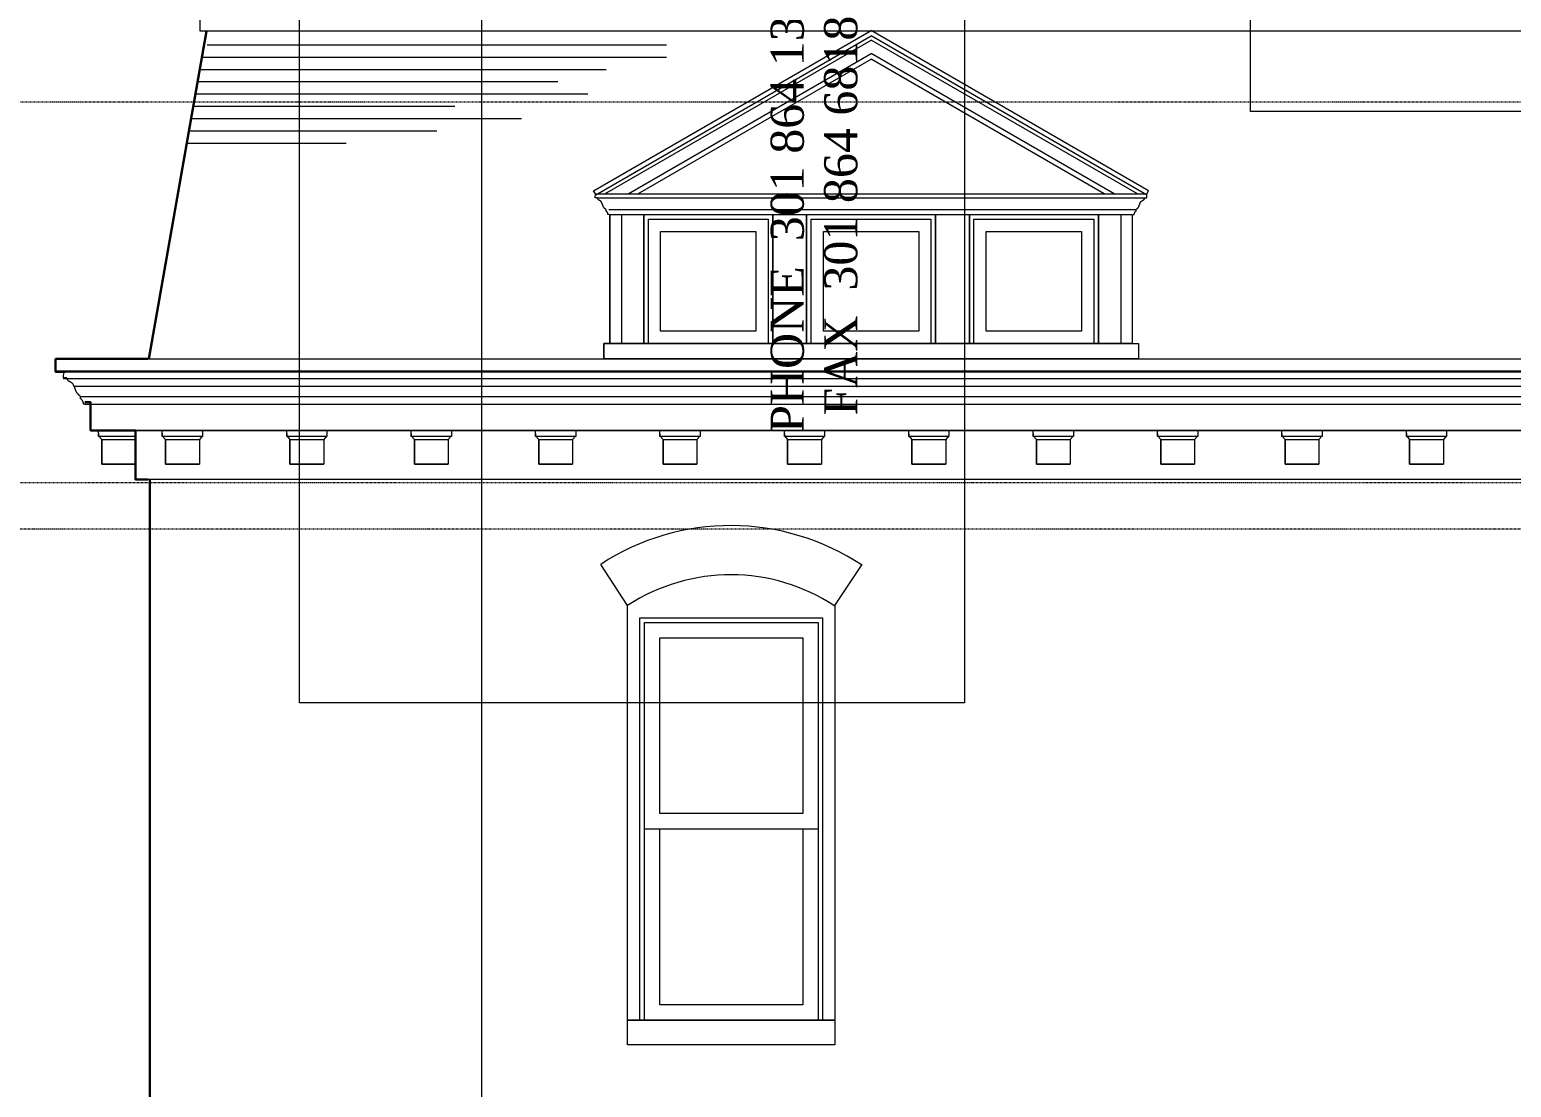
# Model space of a CAD drawing. Header units: inches. Extents: x -961 to 1381, y -1063 to 1035.
# Drawn here: x 255.3 to 496.4, y 29.6 to 201.7 of the extents above; entities that cross this region are included whole.
import ezdxf

# ---------------------------------------------------------------- set-up
doc = ezdxf.new("R2010")
doc.units = ezdxf.units.IN
doc.header["$LTSCALE"] = 0.2
doc.header["$MEASUREMENT"] = 0
doc.linetypes.add('STYLE_07', pattern=[1.875, 0.625, -0.20828, 0.625, -0.20836, 0.06943, -0.13893])
for name, color, linetype, lineweight in [('_MD Elevations (2D)', 7, 'Continuous', 5), ('_TITLEBLOCK (2D)', 7, 'Continuous', 5), ('None', 7, 'Continuous', 5), ('Notes', 7, 'Continuous', 5)]:
    doc.layers.add(name, color=color, linetype=linetype, lineweight=lineweight)
doc.styles.add('Times', font='Times')
picture_1 = doc.add_image_def('image1.jpg', size_in_pixel=(750, 451))
picture_2 = doc.add_image_def('image2.jpg', size_in_pixel=(750, 451))

# ---------------------------------------------------------------- blocks, each defined once
blk = doc.blocks.new('TITLEBLOCK (2D)')
at = {"layer": 'Notes'}
blk.add_line((328.84, -249.91), (328.84, 257.53), dxfattribs=at)
at = {"layer": 'Notes', "char_height": 5.3866, "attachment_point": 2, "rotation": 90, "line_spacing_factor": 0.893132, "style": 'Times'}
for s, insert in [('{\\C7;\\lPHONE  301 864 1334 }', (375.86, 174.07)), ('{\\C7;\\lFAX  301 864 6818}', (384.57, 171.46))]:
    blk.add_mtext(s, dxfattribs=dict(at, insert=insert))
at = {"layer": 'None'}
image = blk.add_image(picture_2, insert=(598.25, 188.42), size_in_units=(240, 144.32), rotation=90, dxfattribs=at)
image.dxf.flags = 7
image = blk.add_image(picture_1, insert=(407.43, 92.18), size_in_units=(180, 108.24), rotation=90, dxfattribs=at)
image.dxf.flags = 7
blk = doc.blocks.new('Group-196')
at = {"color": 7, "linetype": 'Continuous', "lineweight": 20}
blk.add_wipeout([(264.29, 140.76), (264.04, 140.78), (264.03, 140.8), (264.03, 140.82), (264.03, 140.84), (264.02, 140.85), (264.02, 140.87), (264.02, 140.89), (264.01, 140.91), (264.01, 140.93), (264, 140.95), (264, 140.97), (264, 140.98), (263.99, 141), (263.99, 141.02), (263.98, 141.04), (263.98, 141.05), (263.97, 141.07), (263.96, 141.09), (263.96, 141.1), (263.95, 141.12), (263.95, 141.14), (263.94, 141.15), (263.93, 141.17), (263.93, 141.18), (263.92, 141.2), (263.91, 141.22), (263.91, 141.23), (263.9, 141.25), (263.89, 141.26), (263.89, 141.28), (263.88, 141.29), (263.87, 141.3), (263.86, 141.32), (263.85, 141.33), (263.85, 141.35), (263.84, 141.36), (263.83, 141.37), (263.82, 141.39), (263.81, 141.4), (263.8, 141.41), (263.79, 141.43), (263.78, 141.44), (263.77, 141.45), (263.77, 141.46), (263.76, 141.48), (263.75, 141.49), (263.74, 141.5), (263.72, 141.51), (263.71, 141.52), (263.7, 141.53), (263.69, 141.54), (263.68, 141.55), (263.67, 141.57), (263.66, 141.58), (263.65, 141.59), (263.64, 141.6), (263.62, 141.61), (263.61, 141.62), (263.6, 141.63), (263.59, 141.64), (263.58, 141.64), (263.56, 141.65), (263.55, 141.66), (263.54, 141.67), (263.52, 141.68)], dxfattribs=at).dxf.layer = 'None'
at = {"layer": 'None', "color": 7, "linetype": 'Continuous', "lineweight": 20}
blk.add_line((263.52, 141.68), (263.54, 142.05), dxfattribs=at)
blk.add_open_spline([(264.29, 140.76), (264.16, 140.77), (264.04, 140.78), (263.94, 141.41), (263.52, 141.68)], degree=2, knots=[0, 0, 0, 1, 1, 2, 2, 2], dxfattribs=at)
at = {"color": 7, "linetype": 'Continuous', "lineweight": 20}
blk.add_wipeout([(263.54, 142.05), (263.52, 142.07), (263.51, 142.08), (263.49, 142.09), (263.47, 142.11), (263.45, 142.12), (263.43, 142.13), (263.41, 142.15), (263.39, 142.16), (263.38, 142.17), (263.36, 142.19), (263.34, 142.2), (263.32, 142.21), (263.31, 142.23), (263.29, 142.24), (263.27, 142.26), (263.26, 142.27), (263.24, 142.28), (263.23, 142.3), (263.21, 142.31), (263.2, 142.33), (263.18, 142.34), (263.17, 142.35), (263.15, 142.37), (263.14, 142.38), (263.12, 142.4), (263.11, 142.41), (263.09, 142.43), (263.08, 142.44), (263.07, 142.46), (263.05, 142.47), (263.04, 142.49), (263.03, 142.5), (263.02, 142.52), (263, 142.53), (262.99, 142.55), (262.98, 142.57), (262.97, 142.58), (262.96, 142.6), (262.94, 142.61), (262.93, 142.63), (262.92, 142.65), (262.91, 142.66), (262.9, 142.68), (262.89, 142.69), (262.88, 142.71), (262.87, 142.73), (262.86, 142.74), (262.85, 142.76), (262.84, 142.78), (262.84, 142.79), (262.83, 142.81), (262.82, 142.83), (262.81, 142.84), (262.8, 142.86), (262.8, 142.88), (262.79, 142.9), (262.78, 142.91), (262.77, 142.93), (262.77, 142.95), (262.76, 142.96), (262.75, 142.98), (262.75, 143), (262.74, 143.02), (262.74, 143.04), (262.73, 143.05), (262.72, 143.07), (262.72, 143.09), (262.71, 143.11), (262.71, 143.12), (262.7, 143.14), (262.7, 143.16), (262.69, 143.17), (262.69, 143.19), (262.68, 143.21), (262.68, 143.23), (262.67, 143.24), (262.66, 143.26), (262.66, 143.27), (262.65, 143.29), (262.65, 143.31), (262.64, 143.32), (262.64, 143.34), (262.63, 143.35), (262.63, 143.37), (262.62, 143.38), (262.61, 143.4), (262.61, 143.41), (262.6, 143.43), (262.6, 143.44), (262.59, 143.46), (262.59, 143.47), (262.58, 143.49), (262.58, 143.5), (262.57, 143.52), (262.57, 143.53), (262.56, 143.55), (262.56, 143.56), (262.55, 143.57), (262.54, 143.59), (262.54, 143.6), (262.53, 143.61), (262.53, 143.63), (262.52, 143.64), (262.52, 143.65), (262.51, 143.67), (262.51, 143.68), (262.5, 143.69), (262.5, 143.7), (262.49, 143.72), (262.49, 143.73), (262.48, 143.74), (262.48, 143.75), (262.47, 143.77), (262.47, 143.78), (262.46, 143.79), (262.46, 143.8), (262.45, 143.81), (262.44, 143.82), (262.44, 143.83), (262.43, 143.85), (262.43, 143.86), (262.42, 143.87), (262.42, 143.88), (262.41, 143.89), (262.41, 143.9), (262.4, 143.91), (262.4, 143.92), (262.39, 143.93), (262.39, 143.94), (262.38, 143.95), (262.38, 143.96), (262.37, 143.97), (262.36, 143.98), (262.36, 143.99), (262.35, 144), (262.34, 144.01), (262.34, 144.02), (262.33, 144.03), (262.32, 144.04), (262.31, 144.05), (262.3, 144.06), (262.3, 144.07), (262.29, 144.08), (262.28, 144.09), (262.27, 144.1), (262.26, 144.11), (262.25, 144.12), (262.24, 144.13), (262.23, 144.14), (262.22, 144.15), (262.2, 144.16), (262.19, 144.17), (262.18, 144.18), (262.17, 144.19), (262.16, 144.19), (262.14, 144.2), (262.13, 144.21), (262.12, 144.22), (262.11, 144.23), (262.09, 144.24), (262.08, 144.25), (262.06, 144.26), (262.05, 144.27), (262.04, 144.28), (262.02, 144.29), (262.01, 144.3), (261.99, 144.31), (261.97, 144.32), (261.96, 144.33), (261.94, 144.34), (261.93, 144.35), (261.91, 144.36), (261.89, 144.36), (261.87, 144.37), (261.86, 144.38), (261.84, 144.39), (261.82, 144.4), (261.8, 144.41), (261.78, 144.42), (261.77, 144.43), (261.75, 144.44), (261.73, 144.45), (261.71, 144.46), (261.69, 144.47), (261.67, 144.48), (261.65, 144.48), (261.63, 144.49), (261.6, 144.5), (261.58, 144.51), (261.56, 144.52), (261.54, 144.53), (261.52, 144.54)], dxfattribs=at).dxf.layer = 'None'
at = {"layer": 'None', "color": 7, "linetype": 'Continuous', "lineweight": 20}
blk.add_line((261.52, 144.54), (261.26, 145.05), dxfattribs=at)
blk.add_open_spline([(263.54, 142.05), (262.92, 142.46), (262.56, 143.61), (262.23, 144.25), (261.52, 144.54)], degree=2, dxfattribs=at)
blk = doc.blocks.new('Group-197')
at = {"layer": 'None', "color": 7}
blk.add_blockref('Group-196', (0, 0), dxfattribs=at)
at = {"layer": 'None', "color": 7, "linetype": 'Continuous', "lineweight": 20}
for p, q in [((260.77, 145.05), (260.82, 146.05)), ((261.26, 145.05), (260.77, 145.05))]:
    blk.add_line(p, q, dxfattribs=at)
blk = doc.blocks.new('Group-206')
at = {"layer": 'None', "color": 7, "linetype": 'Continuous', "lineweight": 15}
for p, q in [((259.4, 146.05), (721.83, 146.05)), ((264.23, 140.78), (716.5, 140.78))]:
    blk.add_line(p, q, dxfattribs=at)
at = {"layer": 'None', "color": 7, "linetype": 'Continuous', "lineweight": 5}
for p, q in [((260.73, 144.95), (719.61, 144.95)), ((262.48, 143.72), (718.75, 143.72)), ((263.54, 142.04), (717.37, 142.04))]:
    blk.add_line(p, q, dxfattribs=at)
at = {"layer": 'None', "color": 7}
blk.add_blockref('Group-197', (0, 0), dxfattribs=at)
blk = doc.blocks.new('Group-207')
at = {"layer": 'None', "color": 7, "linetype": 'Continuous', "lineweight": 5}
for points in [[(276.85, 136.5), (283.4, 136.5), (283.4, 135.5), (276.85, 135.5)], [(277.38, 135), (282.88, 135), (282.88, 131), (277.38, 131)]]:
    blk.add_lwpolyline(points, close=True, dxfattribs=at)
at = {"layer": 'None', "color": 7, "linetype": 'Continuous', "lineweight": 5, "flags": 128}
for points in [[(276.85, 136), (276.85, 135.62), (277.38, 135), (277.38, 131), (282.88, 131)], [(283.4, 136), (283.4, 135.62), (282.88, 135), (282.88, 131), (277.38, 131)]]:
    blk.add_lwpolyline(points, dxfattribs=at)
blk = doc.blocks.new('Group-208')
at = {"layer": 'None', "color": 7, "linetype": 'Continuous', "lineweight": 5}
for points in [[(297.1, 136.5), (303.65, 136.5), (303.65, 135.5), (297.1, 135.5)], [(297.62, 135), (303.12, 135), (303.12, 131), (297.62, 131)]]:
    blk.add_lwpolyline(points, close=True, dxfattribs=at)
at = {"layer": 'None', "color": 7, "linetype": 'Continuous', "lineweight": 5, "flags": 128}
for points in [[(297.1, 136), (297.1, 135.62), (297.62, 135), (297.62, 131), (303.12, 131)], [(303.65, 136), (303.65, 135.62), (303.12, 135), (303.12, 131), (297.62, 131)]]:
    blk.add_lwpolyline(points, dxfattribs=at)
blk = doc.blocks.new('Group-209')
at = {"layer": 'None', "color": 7, "linetype": 'Continuous', "lineweight": 5}
for points in [[(317.35, 136.5), (323.89, 136.5), (323.89, 135.5), (317.35, 135.5)], [(317.87, 135), (323.37, 135), (323.37, 131), (317.87, 131)]]:
    blk.add_lwpolyline(points, close=True, dxfattribs=at)
at = {"layer": 'None', "color": 7, "linetype": 'Continuous', "lineweight": 5, "flags": 128}
for points in [[(317.35, 136), (317.35, 135.62), (317.87, 135), (317.87, 131), (323.37, 131)], [(323.89, 136), (323.89, 135.62), (323.37, 135), (323.37, 131), (317.87, 131)]]:
    blk.add_lwpolyline(points, dxfattribs=at)
blk = doc.blocks.new('Group-210')
at = {"layer": 'None', "color": 7, "linetype": 'Continuous', "lineweight": 5}
for points in [[(337.59, 136.5), (344.14, 136.5), (344.14, 135.5), (337.59, 135.5)], [(338.12, 135), (343.62, 135), (343.62, 131), (338.12, 131)]]:
    blk.add_lwpolyline(points, close=True, dxfattribs=at)
at = {"layer": 'None', "color": 7, "linetype": 'Continuous', "lineweight": 5, "flags": 128}
for points in [[(337.59, 136), (337.59, 135.62), (338.12, 135), (338.12, 131), (343.62, 131)], [(344.14, 136), (344.14, 135.62), (343.62, 135), (343.62, 131), (338.12, 131)]]:
    blk.add_lwpolyline(points, dxfattribs=at)
blk = doc.blocks.new('Group-211')
at = {"layer": 'None', "color": 7, "linetype": 'Continuous', "lineweight": 5}
for points in [[(357.84, 136.5), (364.39, 136.5), (364.39, 135.5), (357.84, 135.5)], [(358.36, 135), (363.86, 135), (363.86, 131), (358.36, 131)]]:
    blk.add_lwpolyline(points, close=True, dxfattribs=at)
at = {"layer": 'None', "color": 7, "linetype": 'Continuous', "lineweight": 5, "flags": 128}
for points in [[(357.84, 136), (357.84, 135.62), (358.36, 135), (358.36, 131), (363.86, 131)], [(364.39, 136), (364.39, 135.62), (363.86, 135), (363.86, 131), (358.36, 131)]]:
    blk.add_lwpolyline(points, dxfattribs=at)
blk = doc.blocks.new('Group-371')
at = {"layer": 'None', "color": 7, "linetype": 'Continuous', "lineweight": 5}
for points in [[(378.09, 136.5), (384.64, 136.5), (384.64, 135.5), (378.09, 135.5)], [(378.61, 135), (384.11, 135), (384.11, 131), (378.61, 131)]]:
    blk.add_lwpolyline(points, close=True, dxfattribs=at)
at = {"layer": 'None', "color": 7, "linetype": 'Continuous', "lineweight": 5, "flags": 128}
for points in [[(378.09, 136), (378.09, 135.62), (378.61, 135), (378.61, 131), (384.11, 131)], [(384.64, 136), (384.64, 135.62), (384.11, 135), (384.11, 131), (378.61, 131)]]:
    blk.add_lwpolyline(points, dxfattribs=at)
blk = doc.blocks.new('Group-372')
at = {"layer": 'None', "color": 7, "linetype": 'Continuous', "lineweight": 5}
for points in [[(398.33, 136.5), (404.88, 136.5), (404.88, 135.5), (398.33, 135.5)], [(398.86, 135), (404.36, 135), (404.36, 131), (398.86, 131)]]:
    blk.add_lwpolyline(points, close=True, dxfattribs=at)
at = {"layer": 'None', "color": 7, "linetype": 'Continuous', "lineweight": 5, "flags": 128}
for points in [[(398.33, 136), (398.33, 135.62), (398.86, 135), (398.86, 131), (404.36, 131)], [(404.88, 136), (404.88, 135.62), (404.36, 135), (404.36, 131), (398.86, 131)]]:
    blk.add_lwpolyline(points, dxfattribs=at)
blk = doc.blocks.new('Group-373')
at = {"layer": 'None', "color": 7, "linetype": 'Continuous', "lineweight": 5}
for points in [[(418.58, 136.5), (425.13, 136.5), (425.13, 135.5), (418.58, 135.5)], [(419.11, 135), (424.61, 135), (424.61, 131), (419.11, 131)]]:
    blk.add_lwpolyline(points, close=True, dxfattribs=at)
at = {"layer": 'None', "color": 7, "linetype": 'Continuous', "lineweight": 5, "flags": 128}
for points in [[(418.58, 136), (418.58, 135.62), (419.11, 135), (419.11, 131), (424.61, 131)], [(425.13, 136), (425.13, 135.62), (424.61, 135), (424.61, 131), (419.11, 131)]]:
    blk.add_lwpolyline(points, dxfattribs=at)
blk = doc.blocks.new('Group-374')
at = {"layer": 'None', "color": 7, "linetype": 'Continuous', "lineweight": 5}
for points in [[(438.83, 136.5), (445.38, 136.5), (445.38, 135.5), (438.83, 135.5)], [(439.35, 135), (444.85, 135), (444.85, 131), (439.35, 131)]]:
    blk.add_lwpolyline(points, close=True, dxfattribs=at)
at = {"layer": 'None', "color": 7, "linetype": 'Continuous', "lineweight": 5, "flags": 128}
for points in [[(438.83, 136), (438.83, 135.62), (439.35, 135), (439.35, 131), (444.85, 131)], [(445.38, 136), (445.38, 135.62), (444.85, 135), (444.85, 131), (439.35, 131)]]:
    blk.add_lwpolyline(points, dxfattribs=at)
blk = doc.blocks.new('Group-375')
at = {"layer": 'None', "color": 7, "linetype": 'Continuous', "lineweight": 5}
for points in [[(459.08, 136.5), (465.62, 136.5), (465.62, 135.5), (459.08, 135.5)], [(459.6, 135), (465.1, 135), (465.1, 131), (459.6, 131)]]:
    blk.add_lwpolyline(points, close=True, dxfattribs=at)
at = {"layer": 'None', "color": 7, "linetype": 'Continuous', "lineweight": 5, "flags": 128}
for points in [[(459.08, 136), (459.08, 135.62), (459.6, 135), (459.6, 131), (465.1, 131)], [(465.62, 136), (465.62, 135.62), (465.1, 135), (465.1, 131), (459.6, 131)]]:
    blk.add_lwpolyline(points, dxfattribs=at)
blk = doc.blocks.new('Group-376')
at = {"layer": 'None', "color": 7, "linetype": 'Continuous', "lineweight": 5}
for points in [[(479.32, 136.5), (485.87, 136.5), (485.87, 135.5), (479.32, 135.5)], [(479.85, 135), (485.35, 135), (485.35, 131), (479.85, 131)]]:
    blk.add_lwpolyline(points, close=True, dxfattribs=at)
at = {"layer": 'None', "color": 7, "linetype": 'Continuous', "lineweight": 5, "flags": 128}
for points in [[(479.32, 136), (479.32, 135.62), (479.85, 135), (479.85, 131), (485.35, 131)], [(485.87, 136), (485.87, 135.62), (485.35, 135), (485.35, 131), (479.85, 131)]]:
    blk.add_lwpolyline(points, dxfattribs=at)
blk = doc.blocks.new('Group-839')
at = {"color": 7, "linetype": 'Continuous', "lineweight": 15}
blk.add_wipeout([(434.85, 171.62), (435.01, 171.63), (435.01, 171.64), (435.01, 171.65), (435.01, 171.67), (435.02, 171.68), (435.02, 171.69), (435.02, 171.7), (435.02, 171.71), (435.02, 171.73), (435.03, 171.74), (435.03, 171.75), (435.03, 171.76), (435.04, 171.77), (435.04, 171.78), (435.04, 171.79), (435.05, 171.81), (435.05, 171.82), (435.05, 171.83), (435.06, 171.84), (435.06, 171.85), (435.06, 171.86), (435.07, 171.87), (435.07, 171.88), (435.08, 171.89), (435.08, 171.9), (435.08, 171.91), (435.09, 171.92), (435.09, 171.93), (435.1, 171.94), (435.1, 171.95), (435.11, 171.96), (435.11, 171.97), (435.12, 171.98), (435.12, 171.98), (435.13, 171.99), (435.13, 172), (435.14, 172.01), (435.15, 172.02), (435.15, 172.03), (435.16, 172.04), (435.16, 172.04), (435.17, 172.05), (435.17, 172.06), (435.18, 172.07), (435.19, 172.08), (435.19, 172.08), (435.2, 172.09), (435.21, 172.1), (435.21, 172.11), (435.22, 172.11), (435.23, 172.12), (435.23, 172.13), (435.24, 172.13), (435.25, 172.14), (435.26, 172.15), (435.26, 172.15), (435.27, 172.16), (435.28, 172.17), (435.29, 172.17), (435.29, 172.18), (435.3, 172.18), (435.31, 172.19), (435.32, 172.2), (435.33, 172.2), (435.33, 172.21)], dxfattribs=at).dxf.layer = 'None'
at = {"layer": 'None', "color": 7, "linetype": 'Continuous', "lineweight": 15}
blk.add_line((435.33, 172.21), (435.32, 172.45), dxfattribs=at)
blk.add_open_spline([(434.85, 171.62), (434.93, 171.63), (435.01, 171.63), (435.07, 172.03), (435.33, 172.21)], degree=2, knots=[0, 0, 0, 1, 1, 2, 2, 2], dxfattribs=at)
at = {"color": 7, "linetype": 'Continuous', "lineweight": 15}
blk.add_wipeout([(435.32, 172.45), (435.33, 172.45), (435.35, 172.46), (435.36, 172.47), (435.37, 172.48), (435.38, 172.49), (435.39, 172.5), (435.41, 172.51), (435.42, 172.51), (435.43, 172.52), (435.44, 172.53), (435.45, 172.54), (435.46, 172.55), (435.47, 172.56), (435.48, 172.57), (435.49, 172.58), (435.51, 172.58), (435.52, 172.59), (435.53, 172.6), (435.54, 172.61), (435.55, 172.62), (435.56, 172.63), (435.56, 172.64), (435.57, 172.65), (435.58, 172.66), (435.59, 172.67), (435.6, 172.68), (435.61, 172.69), (435.62, 172.7), (435.63, 172.71), (435.64, 172.71), (435.64, 172.72), (435.65, 172.73), (435.66, 172.74), (435.67, 172.75), (435.68, 172.76), (435.68, 172.77), (435.69, 172.78), (435.7, 172.79), (435.71, 172.8), (435.71, 172.81), (435.72, 172.82), (435.73, 172.83), (435.73, 172.85), (435.74, 172.86), (435.75, 172.87), (435.75, 172.88), (435.76, 172.89), (435.76, 172.9), (435.77, 172.91), (435.78, 172.92), (435.78, 172.93), (435.79, 172.94), (435.79, 172.95), (435.8, 172.96), (435.8, 172.97), (435.81, 172.98), (435.81, 173), (435.82, 173.01), (435.82, 173.02), (435.82, 173.03), (435.83, 173.04), (435.83, 173.05), (435.84, 173.06), (435.84, 173.07), (435.84, 173.09), (435.85, 173.1), (435.85, 173.11), (435.85, 173.12), (435.86, 173.13), (435.86, 173.14), (435.86, 173.15), (435.87, 173.16), (435.87, 173.17), (435.87, 173.19), (435.88, 173.2), (435.88, 173.21), (435.89, 173.22), (435.89, 173.23), (435.89, 173.24), (435.9, 173.25), (435.9, 173.26), (435.9, 173.27), (435.91, 173.28), (435.91, 173.29), (435.91, 173.3), (435.92, 173.31), (435.92, 173.32), (435.92, 173.33), (435.93, 173.34), (435.93, 173.35), (435.93, 173.36), (435.94, 173.36), (435.94, 173.37), (435.94, 173.38), (435.95, 173.39), (435.95, 173.4), (435.95, 173.41), (435.96, 173.42), (435.96, 173.43), (435.97, 173.44), (435.97, 173.44), (435.97, 173.45), (435.98, 173.46), (435.98, 173.47), (435.98, 173.48), (435.99, 173.49), (435.99, 173.49), (435.99, 173.5), (436, 173.51), (436, 173.52), (436, 173.53), (436.01, 173.53), (436.01, 173.54), (436.01, 173.55), (436.02, 173.56), (436.02, 173.56), (436.02, 173.57), (436.03, 173.58), (436.03, 173.59), (436.03, 173.59), (436.04, 173.6), (436.04, 173.61), (436.04, 173.61), (436.05, 173.62), (436.05, 173.63), (436.05, 173.63), (436.06, 173.64), (436.06, 173.65), (436.06, 173.65), (436.07, 173.66), (436.07, 173.67), (436.07, 173.67), (436.08, 173.68), (436.08, 173.69), (436.09, 173.69), (436.09, 173.7), (436.1, 173.7), (436.1, 173.71), (436.11, 173.72), (436.11, 173.72), (436.12, 173.73), (436.12, 173.74), (436.13, 173.74), (436.13, 173.75), (436.14, 173.75), (436.15, 173.76), (436.15, 173.77), (436.16, 173.77), (436.17, 173.78), (436.17, 173.79), (436.18, 173.79), (436.19, 173.8), (436.19, 173.8), (436.2, 173.81), (436.21, 173.82), (436.22, 173.82), (436.23, 173.83), (436.23, 173.83), (436.24, 173.84), (436.25, 173.85), (436.26, 173.85), (436.27, 173.86), (436.28, 173.87), (436.29, 173.87), (436.3, 173.88), (436.31, 173.88), (436.32, 173.89), (436.33, 173.9), (436.34, 173.9), (436.35, 173.91), (436.36, 173.91), (436.37, 173.92), (436.38, 173.93), (436.39, 173.93), (436.4, 173.94), (436.41, 173.94), (436.42, 173.95), (436.44, 173.95), (436.45, 173.96), (436.46, 173.97), (436.47, 173.97), (436.49, 173.98), (436.5, 173.98), (436.51, 173.99), (436.52, 174), (436.54, 174), (436.55, 174.01), (436.56, 174.01), (436.58, 174.02), (436.59, 174.02), (436.6, 174.03), (436.62, 174.04)], dxfattribs=at).dxf.layer = 'None'
at = {"layer": 'None', "color": 7, "linetype": 'Continuous', "lineweight": 15}
blk.add_line((436.62, 174.04), (436.79, 174.37), dxfattribs=at)
blk.add_open_spline([(435.32, 172.45), (435.72, 172.71), (435.95, 173.44), (436.16, 173.85), (436.62, 174.04)], degree=2, dxfattribs=at)
blk = doc.blocks.new('Group-840')
at = {"layer": 'None', "color": 7}
blk.add_blockref('Group-839', (0, 0), dxfattribs=at)
at = {"layer": 'None', "color": 7, "linetype": 'Continuous', "lineweight": 15}
for p, q in [((436.79, 174.37), (437.1, 174.36)), ((437.1, 174.36), (437.07, 175))]:
    blk.add_line(p, q, dxfattribs=at)
blk = doc.blocks.new('Group-841')
at = {"color": 7, "linetype": 'Continuous', "lineweight": 15}
blk.add_wipeout([(349.55, 171.62), (349.39, 171.63), (349.38, 171.64), (349.38, 171.65), (349.38, 171.67), (349.38, 171.68), (349.38, 171.69), (349.37, 171.7), (349.37, 171.71), (349.37, 171.73), (349.36, 171.74), (349.36, 171.75), (349.36, 171.76), (349.36, 171.77), (349.35, 171.78), (349.35, 171.79), (349.35, 171.81), (349.34, 171.82), (349.34, 171.83), (349.34, 171.84), (349.33, 171.85), (349.33, 171.86), (349.32, 171.87), (349.32, 171.88), (349.32, 171.89), (349.31, 171.9), (349.31, 171.91), (349.3, 171.92), (349.3, 171.93), (349.29, 171.94), (349.29, 171.95), (349.28, 171.96), (349.28, 171.97), (349.27, 171.98), (349.27, 171.98), (349.26, 171.99), (349.26, 172), (349.25, 172.01), (349.25, 172.02), (349.24, 172.03), (349.24, 172.04), (349.23, 172.04), (349.22, 172.05), (349.22, 172.06), (349.21, 172.07), (349.21, 172.08), (349.2, 172.08), (349.19, 172.09), (349.19, 172.1), (349.18, 172.11), (349.17, 172.11), (349.17, 172.12), (349.16, 172.13), (349.15, 172.13), (349.14, 172.14), (349.14, 172.15), (349.13, 172.15), (349.12, 172.16), (349.11, 172.17), (349.11, 172.17), (349.1, 172.18), (349.09, 172.18), (349.08, 172.19), (349.07, 172.2), (349.07, 172.2), (349.06, 172.21)], dxfattribs=at).dxf.layer = 'None'
at = {"layer": 'None', "color": 7, "linetype": 'Continuous', "lineweight": 15}
blk.add_line((349.06, 172.21), (349.07, 172.45), dxfattribs=at)
blk.add_open_spline([(349.55, 171.62), (349.47, 171.63), (349.39, 171.63), (349.33, 172.03), (349.06, 172.21)], degree=2, knots=[0, 0, 0, 1, 1, 2, 2, 2], dxfattribs=at)
at = {"color": 7, "linetype": 'Continuous', "lineweight": 15}
blk.add_wipeout([(349.07, 172.45), (349.06, 172.45), (349.05, 172.46), (349.03, 172.47), (349.02, 172.48), (349.01, 172.49), (349, 172.5), (348.99, 172.51), (348.97, 172.51), (348.96, 172.52), (348.95, 172.53), (348.94, 172.54), (348.93, 172.55), (348.92, 172.56), (348.91, 172.57), (348.9, 172.58), (348.89, 172.58), (348.88, 172.59), (348.87, 172.6), (348.86, 172.61), (348.85, 172.62), (348.84, 172.63), (348.83, 172.64), (348.82, 172.65), (348.81, 172.66), (348.8, 172.67), (348.79, 172.68), (348.78, 172.69), (348.77, 172.7), (348.76, 172.71), (348.76, 172.71), (348.75, 172.72), (348.74, 172.73), (348.73, 172.74), (348.72, 172.75), (348.72, 172.76), (348.71, 172.77), (348.7, 172.78), (348.69, 172.79), (348.69, 172.8), (348.68, 172.81), (348.67, 172.82), (348.67, 172.83), (348.66, 172.85), (348.65, 172.86), (348.65, 172.87), (348.64, 172.88), (348.63, 172.89), (348.63, 172.9), (348.62, 172.91), (348.62, 172.92), (348.61, 172.93), (348.61, 172.94), (348.6, 172.95), (348.6, 172.96), (348.59, 172.97), (348.59, 172.98), (348.58, 173), (348.58, 173.01), (348.57, 173.02), (348.57, 173.03), (348.56, 173.04), (348.56, 173.05), (348.56, 173.06), (348.55, 173.07), (348.55, 173.09), (348.55, 173.1), (348.54, 173.11), (348.54, 173.12), (348.54, 173.13), (348.53, 173.14), (348.53, 173.15), (348.52, 173.16), (348.52, 173.17), (348.52, 173.19), (348.51, 173.2), (348.51, 173.21), (348.51, 173.22), (348.5, 173.23), (348.5, 173.24), (348.5, 173.25), (348.49, 173.26), (348.49, 173.27), (348.49, 173.28), (348.48, 173.29), (348.48, 173.3), (348.48, 173.31), (348.47, 173.32), (348.47, 173.33), (348.47, 173.34), (348.46, 173.35), (348.46, 173.36), (348.45, 173.36), (348.45, 173.37), (348.45, 173.38), (348.44, 173.39), (348.44, 173.4), (348.44, 173.41), (348.43, 173.42), (348.43, 173.43), (348.43, 173.44), (348.42, 173.44), (348.42, 173.45), (348.42, 173.46), (348.41, 173.47), (348.41, 173.48), (348.41, 173.49), (348.4, 173.49), (348.4, 173.5), (348.4, 173.51), (348.39, 173.52), (348.39, 173.53), (348.39, 173.53), (348.38, 173.54), (348.38, 173.55), (348.38, 173.56), (348.37, 173.56), (348.37, 173.57), (348.37, 173.58), (348.36, 173.59), (348.36, 173.59), (348.36, 173.6), (348.35, 173.61), (348.35, 173.61), (348.35, 173.62), (348.34, 173.63), (348.34, 173.63), (348.34, 173.64), (348.33, 173.65), (348.33, 173.65), (348.33, 173.66), (348.32, 173.67), (348.32, 173.67), (348.32, 173.68), (348.31, 173.69), (348.31, 173.69), (348.3, 173.7), (348.3, 173.7), (348.29, 173.71), (348.29, 173.72), (348.28, 173.72), (348.28, 173.73), (348.27, 173.74), (348.27, 173.74), (348.26, 173.75), (348.25, 173.75), (348.25, 173.76), (348.24, 173.77), (348.23, 173.77), (348.23, 173.78), (348.22, 173.79), (348.21, 173.79), (348.21, 173.8), (348.2, 173.8), (348.19, 173.81), (348.18, 173.82), (348.17, 173.82), (348.17, 173.83), (348.16, 173.83), (348.15, 173.84), (348.14, 173.85), (348.13, 173.85), (348.12, 173.86), (348.11, 173.87), (348.1, 173.87), (348.1, 173.88), (348.09, 173.88), (348.08, 173.89), (348.07, 173.9), (348.06, 173.9), (348.05, 173.91), (348.03, 173.91), (348.02, 173.92), (348.01, 173.93), (348, 173.93), (347.99, 173.94), (347.98, 173.94), (347.97, 173.95), (347.96, 173.95), (347.94, 173.96), (347.93, 173.97), (347.92, 173.97), (347.91, 173.98), (347.89, 173.98), (347.88, 173.99), (347.87, 174), (347.86, 174), (347.84, 174.01), (347.83, 174.01), (347.82, 174.02), (347.8, 174.02), (347.79, 174.03), (347.77, 174.04)], dxfattribs=at).dxf.layer = 'None'
at = {"layer": 'None', "color": 7, "linetype": 'Continuous', "lineweight": 15}
blk.add_line((347.77, 174.04), (347.61, 174.37), dxfattribs=at)
blk.add_open_spline([(349.07, 172.45), (348.67, 172.71), (348.44, 173.44), (348.23, 173.85), (347.77, 174.04)], degree=2, dxfattribs=at)
blk = doc.blocks.new('Group-842')
at = {"layer": 'None', "color": 7}
blk.add_blockref('Group-841', (0, 0), dxfattribs=at)
at = {"layer": 'None', "color": 7, "linetype": 'Continuous', "lineweight": 15}
for p, q in [((347.29, 174.36), (347.33, 175)), ((347.61, 174.37), (347.29, 174.36))]:
    blk.add_line(p, q, dxfattribs=at)
blk = doc.blocks.new('Group-843')
at = {"layer": 'None', "color": 7, "linetype": 'Continuous', "lineweight": 5}
for p, q in [((352.65, 175), (392.2, 197.84)), ((431.74, 175), (392.2, 197.84)), ((354.25, 175), (392.2, 196.91)), ((430.14, 175), (392.2, 196.91)), ((351.56, 171.63), (351.56, 150.63)), ((432.83, 171.63), (432.83, 150.63))]:
    blk.add_line(p, q, dxfattribs=at)
for points in [[(349.7, 171.63), (355.2, 171.63), (355.2, 150.63), (349.7, 150.63)], [(376.2, 171.63), (381.7, 171.63), (381.7, 150.63), (376.2, 150.63)], [(402.7, 171.63), (408.2, 171.63), (408.2, 150.63), (402.7, 150.63)], [(429.2, 171.63), (434.7, 171.63), (434.7, 150.63), (429.2, 150.63)], [(355.95, 170.88), (375.45, 170.88), (375.45, 150.63), (355.95, 150.63)], [(357.95, 168.88), (373.45, 168.88), (373.45, 152.63), (357.95, 152.63)], [(382.45, 170.88), (401.95, 170.88), (401.95, 150.63), (382.45, 150.63)], [(384.45, 168.88), (399.95, 168.88), (399.95, 152.63), (384.45, 152.63)], [(408.95, 170.88), (428.45, 170.88), (428.45, 150.63), (408.95, 150.63)], [(410.95, 168.88), (426.45, 168.88), (426.45, 152.63), (410.95, 152.63)], [(348.7, 150.63), (435.7, 150.63), (435.7, 148.13), (348.7, 148.13)]]:
    blk.add_lwpolyline(points, close=True, dxfattribs=at)
at = {"layer": 'None', "color": 7, "linetype": 'Continuous', "lineweight": 15}
for points in [[(355.2, 171.63), (376.2, 171.63), (376.2, 150.63), (355.2, 150.63)], [(381.7, 171.63), (402.7, 171.63), (402.7, 150.63), (381.7, 150.63)], [(408.2, 171.63), (429.2, 171.63), (429.2, 150.63), (408.2, 150.63)]]:
    blk.add_lwpolyline(points, close=True, dxfattribs=at)
at = {"layer": 'None', "color": 7}
blk.add_blockref('Group-840', (0, 0), dxfattribs=at)
at = {"layer": 'None', "color": 7, "linetype": 'Continuous', "lineweight": 15}
for p, q in [((437.38, 175.5), (392.2, 201.59)), ((437.07, 175), (437.38, 175.5))]:
    blk.add_line(p, q, dxfattribs=at)
at = {"layer": 'None', "color": 7, "linetype": 'Continuous', "lineweight": 5}
for p, q in [((437.01, 174.85), (392.2, 200.72)), ((435.54, 175), (392.2, 200.03)), ((347.33, 175), (437.07, 175)), ((347.61, 174.36), (437.1, 174.36)), ((349.5, 172.45), (435.32, 172.45))]:
    blk.add_line(p, q, dxfattribs=at)
at = {"layer": 'None', "color": 7, "linetype": 'Continuous', "lineweight": 15, "flags": 128}
blk.add_lwpolyline([(434.7, 171.63), (434.7, 150.63), (435.7, 150.63), (435.7, 148.13)], dxfattribs=at)
at = {"layer": 'None', "color": 7}
blk.add_blockref('Group-842', (0, 0), dxfattribs=at)
at = {"layer": 'None', "color": 7, "linetype": 'Continuous', "lineweight": 15}
for p, q in [((347.01, 175.5), (392.2, 201.59)), ((347.33, 175), (347.01, 175.5))]:
    blk.add_line(p, q, dxfattribs=at)
at = {"layer": 'None', "color": 7, "linetype": 'Continuous', "lineweight": 5}
for p, q in [((347.38, 174.85), (392.2, 200.72)), ((348.85, 175), (392.2, 200.03))]:
    blk.add_line(p, q, dxfattribs=at)
at = {"layer": 'None', "color": 7, "linetype": 'Continuous', "lineweight": 15, "flags": 128}
blk.add_lwpolyline([(349.7, 171.63), (349.7, 150.63), (348.7, 150.63), (348.7, 148.13)], dxfattribs=at)
blk = doc.blocks.new('Group-1278')
at = {"layer": 'None', "color": 7, "linetype": 'Continuous', "lineweight": 5}
for p, q in [((284.16, 199.27), (358.9, 199.27)), ((283.22, 197.27), (358.9, 197.27)), ((282.55, 193.27), (341.2, 193.27)), ((282.89, 195.27), (349.06, 195.27)), ((282.21, 191.27), (346.11, 191.27)), ((281.87, 189.27), (324.48, 189.27)), ((281.54, 187.27), (335.3, 187.27)), ((281.2, 185.27), (321.53, 185.27)), ((280.86, 183.27), (306.78, 183.27))]:
    blk.add_line(p, q, dxfattribs=at)
blk = doc.blocks.new('MD Elevations (2D)')
at = {"layer": 'None', "color": 7, "linetype": 'STYLE_07', "lineweight": 5}
for p, q in [((82.2013, 190), (777, 190)), ((97.8644, 128), (777, 128)), ((106.1761, 120.5), (715.9987, 120.5))]:
    blk.add_line(p, q, dxfattribs=at)
at = {"layer": 'None', "color": 7, "linetype": 'Continuous', "lineweight": 30}
blk.add_line((274.8212, -143), (274.8212, 128.5), dxfattribs=at)
at = {"layer": 'None', "color": 7, "linetype": 'Continuous', "lineweight": 5}
for p, q in [((352.5712, 108), (348.1938, 114.6961)), ((386.3212, 108), (390.7481, 114.6961)), ((355.3212, 71.625), (383.5712, 71.625))]:
    blk.add_line(p, q, dxfattribs=at)
at = {"layer": 'None', "color": 7, "linetype": 'Continuous', "lineweight": 20}
blk.add_lwpolyline([(283, 205.5), (698.5, 205.5), (698.5, 201.5), (283, 201.5)], close=True, dxfattribs=at)
at = {"layer": 'None', "color": 7, "linetype": 'Continuous', "lineweight": 5}
for points in [[(259.4844, 148.125), (721.8265, 148.125), (721.8265, 146.125), (259.4844, 146.125)], [(265.1719, 140.7819), (716.139, 140.7819), (716.139, 136.5), (265.1719, 136.5)], [(266.4844, 136.5), (272.5085, 136.5), (272.5085, 135.5), (266.4844, 135.5)], [(272.5085, 136.5), (708.8024, 136.5), (708.8024, 128.5), (272.5085, 128.5)], [(267.0085, 135), (272.5085, 135), (272.5085, 131), (267.0085, 131)], [(354.5712, 106), (384.3212, 106), (384.3212, 40.5), (354.5712, 40.5)], [(355.3212, 105.25), (383.5712, 105.25), (383.5712, 40.5), (355.3212, 40.5)], [(357.8212, 102.75), (381.0712, 102.75), (381.0712, 74.125), (357.8212, 74.125)], [(357.8212, 71.625), (381.0712, 71.625), (381.0712, 43), (357.8212, 43)], [(352.5712, 40.5), (386.3212, 40.5), (386.3212, 36.5), (352.5712, 36.5)]]:
    blk.add_lwpolyline(points, close=True, dxfattribs=at)
at = {"layer": 'None', "color": 7, "linetype": 'Continuous', "lineweight": 5, "flags": 128}
blk.add_lwpolyline([(266.4844, 136), (266.4844, 135.625), (267.0085, 135), (267.0085, 131), (272.5085, 131)], dxfattribs=at)
at = {"layer": 'None', "color": 7, "linetype": 'Continuous', "lineweight": 15}
blk.add_lwpolyline([(386.1316, 108), (386.3212, 108), (386.3212, 40.5), (352.5712, 40.5), (352.5712, 108)], dxfattribs=at)
at = {"layer": 'None', "color": 7, "linetype": 'Continuous', "lineweight": 5}
blk.add_arc((369.3514, 82.3314), 38.6668, 56.402008, 123.173581, dxfattribs=at)
at = {"layer": 'None', "color": 7, "linetype": 'Continuous', "lineweight": 15}
blk.add_arc((369.3514, 82.3314), 30.6668, 56.402008, 123.173581, dxfattribs=at)
at = {"layer": 'None', "color": 7}
for name in ['Group-207', 'Group-208', 'Group-209', 'Group-210', 'Group-211', 'Group-371', 'Group-372', 'Group-373', 'Group-374', 'Group-375', 'Group-376']:
    blk.add_blockref(name, (0, 0), dxfattribs=at)
blk.add_blockref('Group-206', (0, 0), dxfattribs=at)
at = {"layer": 'None', "color": 7, "linetype": 'Continuous', "lineweight": 30}
blk.add_line((274.6384, 148.125), (284.0614, 201.5), dxfattribs=at)
at = {"layer": 'None', "color": 7, "linetype": 'Continuous', "lineweight": 30, "flags": 128}
blk.add_lwpolyline([(261.0421, 146.0495), (259.4844, 146.0495), (259.4844, 148.125), (274.5085, 148.125)], dxfattribs=at)
at = {"layer": 'None', "color": 7, "linetype": 'Continuous', "lineweight": 30}
blk.add_lwpolyline([(264.2127, 141.0927), (265.1719, 141.0927), (265.1719, 136.5), (272.5085, 136.5), (272.5085, 128.5), (274.5085, 128.5)], dxfattribs=at)
at = {"layer": 'None', "color": 7}
blk.add_blockref('Group-843', (0, 0), dxfattribs=at)
blk.add_blockref('Group-1278', (0, 0), dxfattribs=at)

msp = doc.modelspace()

# ---------------------------------------------------------------- block references
at = {"layer": '_TITLEBLOCK (2D)'}
msp.add_blockref('TITLEBLOCK (2D)', (0, 0), dxfattribs=at)

# ---------------------------------------------------------------- next in the draw order: block references
at = {"layer": '_MD Elevations (2D)'}
msp.add_blockref('MD Elevations (2D)', (0, 0), dxfattribs=at)

doc.saveas('drawing.dxf')
